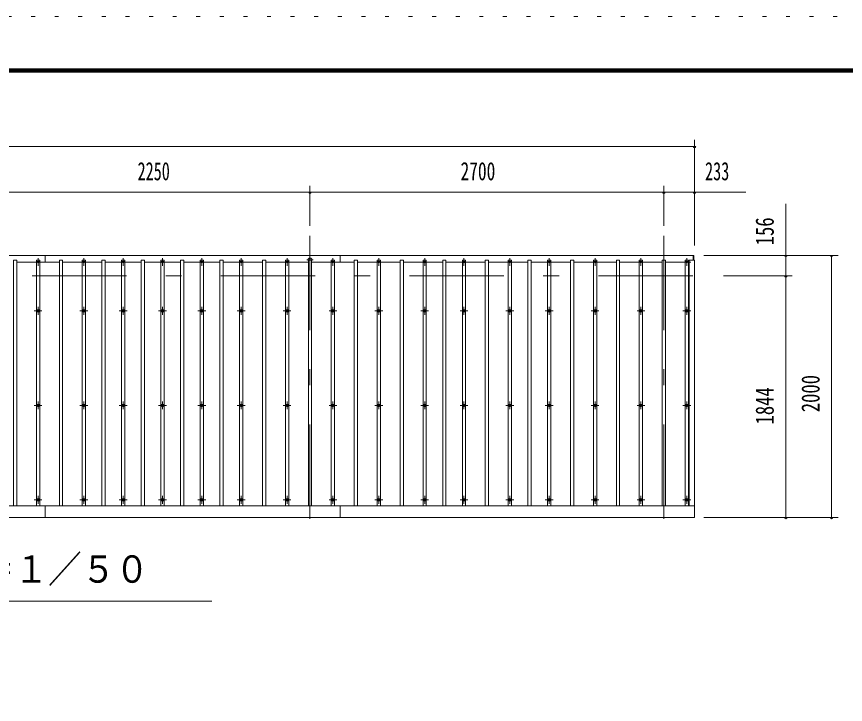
# Model space of a CAD drawing. Units: millimetres, scale not verified. Extents: x -27018 to 27029, y -10500 to 10500.
# Drawn here: x 4418 to 10742, y 5250 to 10500 of the extents above; entities that cross this region are included whole.
import ezdxf
from ezdxf.enums import TextEntityAlignment as Align

# ---------------------------------------------------------------- set-up
doc = ezdxf.new("R2010")
doc.units = ezdxf.units.MM
doc.header["$LTSCALE"] = 60
doc.linetypes.add('USER3', pattern=[24, 12, -5, 2, -5])
doc.linetypes.add('USER4', pattern=[3, 0.5, -2.5])
for name, color, linetype, lineweight in [('0-2_1-05BOLD', 7, 'Continuous', 18), ('0-3_1-25CENTER', 3, 'USER3', 18), ('0-4_1-45THIN', 4, 'Continuous', 18), ('0-5_1-55DIM', 3, 'Continuous', 18), ('0-C_F-F1PAPER', 5, 'Continuous', 18), ('0-D_F-E_J_ADD', 5, 'USER4', 18)]:
    doc.layers.add(name, color=color, linetype=linetype, lineweight=lineweight)
doc.styles.add('ＭＳ ゴシック', font='')
doc.styles.get('ＭＳ ゴシック').set_extended_font_data('MS Gothic')

msp = doc.modelspace()

# ---------------------------------------------------------------- linework, layer by layer
at = {"layer": '0-2_1-05BOLD'}
for p, q in [((4636.49, 8677.67), (4636.49, 8626.18)), ((6886.49, 8626.18), (6886.49, 8677.67)), ((9579.49, 8677.67), (9579.49, 8641.19)), ((9589.49, 6765.11), (-1076.52, 6765.11)), ((4636.49, 6765.11), (4636.49, 6677.67)), ((6886.49, 6677.67), (6886.49, 6765.11))]:
    msp.add_line(p, q, dxfattribs=at)
for points in [[(9584.48, 8641.19), (9584.48, 8677.67), (-1071.51, 8677.67), (-1071.51, 8641.19)], [(-1076.52, 8641.19), (-1076.52, 6677.67), (9589.49, 6677.67), (9589.49, 8641.19), (9549.48, 8641.19), (9549.48, 6765.11)]]:
    msp.add_lwpolyline(points, dxfattribs=at)
for centre in [(4581.49, 8254.17), (4931.49, 8254.17), (5231.49, 8254.17), (5531.49, 8254.17), (5831.49, 8254.17), (6131.49, 8254.17), (6481.49, 8254.17), (6831.48, 8254.17), (7181.49, 8254.17), (7531.49, 8254.17), (7831.49, 8254.17), (8181.49, 8254.17), (8481.49, 8254.17), (8831.49, 8254.17), (9181.49, 8254.17), (9531.49, 8254.17), (4581.49, 7532.51), (4931.49, 7532.51), (5231.49, 7532.51), (5531.49, 7532.51), (5831.49, 7532.51), (6131.49, 7532.51), (6481.49, 7532.51), (6831.48, 7532.51), (7181.49, 7532.51), (7531.49, 7532.51), (7831.49, 7532.51), (8181.49, 7532.51), (8481.49, 7532.51), (8831.49, 7532.51), (9181.49, 7532.51), (9531.49, 7532.51), (4581.49, 6810.85), (4931.49, 6810.85), (5231.49, 6810.85), (5531.49, 6810.85), (5831.49, 6810.85), (6131.49, 6810.85), (6481.49, 6810.85), (6831.48, 6810.85), (7181.49, 6810.85), (7531.49, 6810.85), (7831.49, 6810.85), (8181.49, 6810.85), (8481.49, 6810.85), (8831.49, 6810.85), (9181.49, 6810.85), (9531.49, 6810.85)]:
    msp.add_circle(centre, 10, dxfattribs=at)
for centre, radius, start, end in [((4581.49, 8616.22), 14.5, 46.39838, 133.60162), ((4581.49, 8637.22), 14.5, 226.3961, 313.6039), ((4931.49, 8616.22), 14.5, 46.39838, 133.60162), ((4931.49, 8637.22), 14.5, 226.3961, 313.6039), ((5231.49, 8616.22), 14.5, 46.39838, 133.60162), ((5231.49, 8637.22), 14.5, 226.3961, 313.6039), ((5531.49, 8616.22), 14.5, 46.39838, 133.60162), ((5531.49, 8637.22), 14.5, 226.3961, 313.6039), ((5831.49, 8616.22), 14.5, 46.39838, 133.60162), ((5831.49, 8637.22), 14.5, 226.3961, 313.6039), ((6131.49, 8616.22), 14.5, 46.39838, 133.60162), ((6131.49, 8637.22), 14.5, 226.3961, 313.6039), ((6481.49, 8616.22), 14.5, 46.39838, 133.60162), ((6481.49, 8637.22), 14.5, 226.3961, 313.6039), ((6656.49, 8642.67), 15, 326.44154, 213.55197), ((6831.48, 8616.22), 14.5, 46.39838, 133.60162), ((6831.48, 8637.22), 14.5, 226.3961, 313.6039), ((7181.49, 8616.22), 14.5, 46.39838, 133.60162), ((7181.49, 8637.22), 14.5, 226.3961, 313.6039), ((7531.49, 8616.22), 14.5, 46.39838, 133.60162), ((7531.49, 8637.22), 14.5, 226.3961, 313.6039), ((7831.49, 8616.22), 14.5, 46.39838, 133.60162), ((7831.49, 8637.22), 14.5, 226.3961, 313.6039), ((8181.49, 8616.22), 14.5, 46.39838, 133.60162), ((8181.49, 8637.22), 14.5, 226.3961, 313.6039), ((8481.49, 8616.22), 14.5, 46.39838, 133.60162), ((8481.49, 8637.22), 14.5, 226.3961, 313.6039), ((8831.49, 8616.22), 14.5, 46.39838, 133.60162), ((8831.49, 8637.22), 14.5, 226.3961, 313.6039), ((9181.49, 8616.22), 14.5, 46.39838, 133.60162), ((9181.49, 8637.22), 14.5, 226.3961, 313.6039), ((9531.49, 8616.22), 14.5, 46.39838, 133.60162), ((9531.49, 8637.22), 14.5, 226.3961, 313.6039)]:
    msp.add_arc(centre, radius, start, end, dxfattribs=at)
at = {"layer": '0-3_1-25CENTER'}
for p, q in [((6656.49, 8827.67), (6656.49, 6537.67)), ((9356.49, 8827.67), (9356.49, 6537.67)), ((4611.49, 8626.72), (4551.49, 8626.72)), ((4581.49, 8596.72), (4581.49, 8656.72)), ((4961.49, 8626.72), (4901.49, 8626.72)), ((4931.49, 8656.72), (4931.49, 8596.72)), ((5261.49, 8626.72), (5201.49, 8626.72)), ((5231.49, 8596.72), (5231.49, 8656.72)), ((5561.49, 8626.72), (5501.49, 8626.72)), ((5531.49, 8656.72), (5531.49, 8596.72)), ((5861.49, 8626.72), (5801.48, 8626.72)), ((5831.49, 8656.72), (5831.49, 8596.72)), ((6161.49, 8626.72), (6101.49, 8626.72)), ((6131.49, 8656.72), (6131.49, 8596.72)), ((6511.49, 8626.72), (6451.49, 8626.72)), ((6481.49, 8656.72), (6481.49, 8596.72)), ((6681.49, 8642.67), (6631.49, 8642.67)), ((6861.49, 8626.72), (6801.49, 8626.72)), ((6831.48, 8656.72), (6831.48, 8596.72)), ((7151.49, 8626.72), (7211.49, 8626.72)), ((7181.49, 8596.72), (7181.49, 8656.72)), ((7561.49, 8626.72), (7501.49, 8626.72)), ((7531.49, 8656.72), (7531.49, 8596.72)), ((7801.49, 8626.72), (7861.49, 8626.72)), ((7831.49, 8596.72), (7831.49, 8656.72)), ((8211.49, 8626.72), (8151.49, 8626.72)), ((8181.49, 8656.72), (8181.49, 8596.72)), ((8511.49, 8626.72), (8451.49, 8626.72)), ((8481.49, 8596.72), (8481.49, 8656.72)), ((8861.49, 8626.72), (8801.49, 8626.72)), ((8831.49, 8656.72), (8831.49, 8596.72)), ((9211.49, 8626.72), (9151.49, 8626.72)), ((9181.49, 8656.72), (9181.49, 8596.72)), ((9561.49, 8626.72), (9501.49, 8626.72)), ((9531.49, 8596.72), (9531.49, 8656.72)), ((-1223.51, 8521.68), (9736.49, 8521.68)), ((4551.49, 8254.17), (4611.49, 8254.17)), ((4581.49, 8284.17), (4581.49, 8224.17)), ((4901.49, 8254.17), (4961.49, 8254.17)), ((4931.49, 8284.17), (4931.49, 8224.17)), ((5201.49, 8254.17), (5261.49, 8254.17)), ((5231.49, 8284.17), (5231.49, 8224.17)), ((5501.49, 8254.17), (5561.49, 8254.17)), ((5531.49, 8284.17), (5531.49, 8224.17)), ((5801.48, 8254.17), (5861.49, 8254.17)), ((5831.49, 8284.17), (5831.49, 8224.17)), ((6101.49, 8254.17), (6161.49, 8254.17)), ((6131.49, 8284.17), (6131.49, 8224.17)), ((6451.49, 8254.17), (6511.49, 8254.17)), ((6481.49, 8284.17), (6481.49, 8224.17)), ((6801.49, 8254.17), (6861.49, 8254.17)), ((6831.48, 8224.17), (6831.48, 8284.17)), ((7151.49, 8254.17), (7211.49, 8254.17)), ((7181.49, 8284.17), (7181.49, 8224.17)), ((7501.49, 8254.17), (7561.49, 8254.17)), ((7531.49, 8284.17), (7531.49, 8224.17)), ((7801.49, 8254.17), (7861.49, 8254.17)), ((7831.49, 8284.17), (7831.49, 8224.17)), ((8151.49, 8254.17), (8211.49, 8254.17)), ((8181.49, 8224.17), (8181.49, 8284.17)), ((8451.49, 8254.17), (8511.49, 8254.17)), ((8481.49, 8284.17), (8481.49, 8224.17)), ((8801.49, 8254.17), (8861.49, 8254.17)), ((8831.49, 8224.17), (8831.49, 8284.17)), ((9151.49, 8254.17), (9211.49, 8254.17)), ((9181.49, 8284.17), (9181.49, 8224.17)), ((9501.49, 8254.17), (9561.49, 8254.17)), ((9531.49, 8284.17), (9531.49, 8224.17)), ((4611.49, 7532.51), (4551.49, 7532.51)), ((4581.49, 7502.51), (4581.49, 7562.51)), ((4901.49, 7532.51), (4961.49, 7532.51)), ((4931.49, 7562.51), (4931.49, 7502.51)), ((5261.49, 7532.51), (5201.49, 7532.51)), ((5231.49, 7502.51), (5231.49, 7562.51)), ((5501.49, 7532.51), (5561.49, 7532.51)), ((5531.49, 7562.51), (5531.49, 7502.51)), ((5801.48, 7532.51), (5861.49, 7532.51)), ((5831.49, 7562.51), (5831.49, 7502.51)), ((6101.49, 7532.51), (6161.49, 7532.51)), ((6131.49, 7562.51), (6131.49, 7502.51)), ((6451.49, 7532.51), (6511.49, 7532.51)), ((6481.49, 7562.51), (6481.49, 7502.51)), ((6801.49, 7532.51), (6861.49, 7532.51)), ((6831.48, 7502.51), (6831.48, 7562.51)), ((7151.49, 7532.51), (7211.49, 7532.51)), ((7181.49, 7562.51), (7181.49, 7502.51)), ((7561.49, 7532.51), (7501.49, 7532.51)), ((7531.49, 7502.51), (7531.49, 7562.51)), ((7801.49, 7532.51), (7861.49, 7532.51)), ((7831.49, 7562.51), (7831.49, 7502.51)), ((8151.49, 7532.51), (8211.49, 7532.51)), ((8181.49, 7502.51), (8181.49, 7562.51)), ((8451.49, 7532.51), (8511.49, 7532.51)), ((8481.49, 7562.51), (8481.49, 7502.51)), ((8801.49, 7532.51), (8861.49, 7532.51)), ((8831.49, 7502.51), (8831.49, 7562.51)), ((9151.49, 7532.51), (9211.49, 7532.51)), ((9181.49, 7562.51), (9181.49, 7502.51)), ((9501.49, 7532.51), (9561.49, 7532.51)), ((9531.49, 7562.51), (9531.49, 7502.51)), ((4581.49, 6780.85), (4581.49, 6840.85)), ((4931.49, 6840.85), (4931.49, 6780.85)), ((5231.49, 6780.85), (5231.49, 6840.85)), ((5531.49, 6840.85), (5531.49, 6780.85)), ((5831.49, 6840.85), (5831.49, 6780.85)), ((6131.49, 6840.85), (6131.49, 6780.85)), ((6481.49, 6840.85), (6481.49, 6780.85)), ((6831.48, 6840.85), (6831.48, 6780.85)), ((7181.49, 6780.85), (7181.49, 6840.85)), ((7531.49, 6840.85), (7531.49, 6780.85)), ((7831.49, 6780.85), (7831.49, 6840.85)), ((8181.49, 6840.85), (8181.49, 6780.85)), ((8481.49, 6780.85), (8481.49, 6840.85)), ((8831.49, 6840.85), (8831.49, 6780.85)), ((9181.49, 6840.85), (9181.49, 6780.85)), ((9531.49, 6840.85), (9531.49, 6780.85)), ((4611.49, 6810.85), (4551.49, 6810.85)), ((4961.49, 6810.85), (4901.49, 6810.85)), ((5261.49, 6810.85), (5201.49, 6810.85)), ((5561.49, 6810.85), (5501.49, 6810.85)), ((5861.49, 6810.85), (5801.48, 6810.85)), ((6161.49, 6810.85), (6101.49, 6810.85)), ((6511.49, 6810.85), (6451.49, 6810.85)), ((6861.49, 6810.85), (6801.49, 6810.85)), ((7151.49, 6810.85), (7211.49, 6810.85)), ((7561.49, 6810.85), (7501.49, 6810.85)), ((7801.49, 6810.85), (7861.49, 6810.85)), ((8211.49, 6810.85), (8151.49, 6810.85)), ((8511.49, 6810.85), (8451.49, 6810.85)), ((8861.49, 6810.85), (8801.49, 6810.85)), ((9211.49, 6810.85), (9151.49, 6810.85)), ((9561.49, 6810.85), (9501.49, 6810.85))]:
    msp.add_line(p, q, dxfattribs=at)
at = {"layer": '0-4_1-45THIN'}
for p, q in [((4418.99, 8641.19), (4418.99, 6765.11)), ((4568.98, 8626.18), (4418.99, 8626.18)), ((4593.99, 8641.19), (4593.99, 6765.11)), ((4743.99, 8626.18), (4593.99, 8626.18)), ((4768.99, 8641.19), (4768.99, 6765.11)), ((4918.99, 8626.18), (4768.99, 8626.18)), ((4943.99, 8641.19), (4943.99, 6765.11)), ((5068.99, 8626.18), (4943.99, 8626.18)), ((5093.99, 8641.19), (5093.99, 6765.11)), ((5218.99, 8626.18), (5093.99, 8626.18)), ((5243.99, 8641.19), (5243.99, 6765.11)), ((5368.99, 8626.18), (5243.99, 8626.18)), ((5393.99, 8641.19), (5393.99, 6765.11)), ((5518.99, 8626.18), (5393.99, 8626.18)), ((5543.99, 8641.19), (5543.99, 6765.11)), ((5668.99, 8626.18), (5543.99, 8626.18)), ((5693.99, 8641.19), (5693.99, 6765.11)), ((5818.99, 8626.18), (5693.99, 8626.18)), ((5843.99, 8641.19), (5843.99, 6765.11)), ((5968.99, 8626.18), (5843.99, 8626.18)), ((5993.99, 8641.19), (5993.99, 6765.11)), ((6118.99, 8626.18), (5993.99, 8626.18)), ((6143.99, 8641.19), (6143.99, 6765.11)), ((6293.99, 8626.18), (6143.99, 8626.18)), ((6318.99, 8641.19), (6318.99, 6765.11)), ((6468.99, 8626.18), (6318.99, 8626.18)), ((6493.99, 8641.19), (6493.99, 6765.11)), ((6643.99, 8626.18), (6493.99, 8626.18)), ((6818.99, 8626.18), (6668.99, 8626.18)), ((6993.99, 8626.18), (6843.99, 8626.18)), ((7168.99, 8626.18), (7018.99, 8626.18)), ((7343.99, 8626.18), (7193.99, 8626.18)), ((7518.99, 8626.18), (7368.99, 8626.18)), ((7668.98, 8626.18), (7543.99, 8626.18)), ((7818.99, 8626.18), (7693.99, 8626.18)), ((7993.99, 8626.18), (7843.99, 8626.18)), ((8168.99, 8626.18), (8018.99, 8626.18)), ((8318.99, 8626.18), (8193.99, 8626.18)), ((8468.99, 8626.18), (8343.99, 8626.18)), ((8643.99, 8626.18), (8493.99, 8626.18)), ((8818.99, 8626.18), (8668.99, 8626.18)), ((8993.99, 8626.18), (8843.99, 8626.18)), ((9168.99, 8626.18), (9018.99, 8626.18)), ((9343.99, 8626.18), (9193.99, 8626.18)), ((9518.99, 8626.18), (9368.99, 8626.18)), ((9543.99, 8626.18), (9549.48, 8626.18))]:
    msp.add_line(p, q, dxfattribs=at)
for points in [[(4393.99, 6765.11), (4393.99, 8641.19), (4418.99, 8641.19)], [(4568.99, 6765.11), (4568.99, 8641.19), (4593.99, 8641.19)], [(4743.99, 6765.11), (4743.99, 8641.19), (4768.99, 8641.19)], [(4918.99, 6765.11), (4918.99, 8641.19), (4943.99, 8641.19)], [(5068.99, 6765.11), (5068.99, 8641.19), (5093.99, 8641.19)], [(5218.99, 6765.11), (5218.99, 8641.19), (5243.99, 8641.19)], [(5368.99, 6765.11), (5368.99, 8641.19), (5393.99, 8641.19)], [(5518.99, 6765.11), (5518.99, 8641.19), (5543.99, 8641.19)], [(5668.99, 6765.11), (5668.99, 8641.19), (5693.99, 8641.19)], [(5818.99, 6765.11), (5818.99, 8641.19), (5843.99, 8641.19)], [(5968.99, 6765.11), (5968.99, 8641.19), (5993.99, 8641.19)], [(6118.99, 6765.11), (6118.99, 8641.19), (6143.99, 8641.19)], [(6293.99, 6765.11), (6293.99, 8641.19), (6318.99, 8641.19)], [(6468.99, 6765.11), (6468.99, 8641.19), (6493.99, 8641.19)], [(6643.99, 6765.11), (6643.99, 8641.19), (6668.99, 8641.19), (6668.99, 6765.11)], [(6818.99, 6765.11), (6818.99, 8641.19), (6843.99, 8641.19), (6843.99, 6765.11)], [(6993.99, 6765.11), (6993.99, 8641.19), (7018.99, 8641.19), (7018.99, 6765.11)], [(7168.99, 6765.11), (7168.99, 8641.19), (7193.99, 8641.19), (7193.99, 6765.11)], [(7343.99, 6765.11), (7343.99, 8641.19), (7368.99, 8641.19), (7368.99, 6765.11)], [(7518.99, 6765.11), (7518.99, 8641.19), (7543.99, 8641.19), (7543.99, 6765.11)], [(7668.98, 6765.11), (7668.98, 8641.19), (7693.99, 8641.19), (7693.99, 6765.11)], [(7818.99, 6765.11), (7818.99, 8641.19), (7843.99, 8641.19), (7843.99, 6765.11)], [(7993.99, 6765.11), (7993.99, 8641.19), (8018.99, 8641.19), (8018.99, 6765.11)], [(8168.99, 6765.11), (8168.99, 8641.19), (8193.99, 8641.19), (8193.99, 6765.11)], [(8318.99, 6765.11), (8318.99, 8641.19), (8343.99, 8641.19), (8343.99, 6765.11)], [(8468.99, 6765.11), (8468.99, 8641.19), (8493.99, 8641.19), (8493.99, 6765.11)], [(8643.99, 6765.11), (8643.99, 8641.19), (8668.99, 8641.19), (8668.99, 6765.11)], [(8818.99, 6765.11), (8818.99, 8641.19), (8843.99, 8641.19), (8843.99, 6765.11)], [(8993.99, 6765.11), (8993.99, 8641.19), (9018.99, 8641.19), (9018.99, 6765.11)], [(9168.99, 6765.11), (9168.99, 8641.19), (9193.99, 8641.19), (9193.99, 6765.11)], [(9343.99, 6765.11), (9343.99, 8641.19), (9368.99, 8641.19), (9368.99, 6765.11)], [(9518.99, 6765.11), (9518.99, 8641.19), (9543.99, 8641.19), (9543.99, 6765.11)]]:
    msp.add_lwpolyline(points, dxfattribs=at)
at = {"layer": '0-5_1-55DIM'}
for p, q in [((9589.48, 9558.67), (9589.48, 8752.68)), ((-1076.51, 9508.67), (9589.48, 9508.67)), ((9599.48, 9508.67), (9579.48, 9508.67)), ((6656.48, 9208.67), (6656.48, 8902.68)), ((9356.49, 8902.68), (9356.49, 9208.67)), ((9981.98, 9158.67), (-1469.01, 9158.67)), ((6666.48, 9158.67), (6646.48, 9158.67)), ((9366.49, 9158.67), (9346.49, 9158.67)), ((9599.48, 9158.67), (9579.48, 9158.67)), ((10286.48, 6677.67), (10286.48, 9070.17)), ((9661.49, 8677.67), (10686.49, 8677.67)), ((10296.48, 8677.67), (10276.48, 8677.67)), ((10286.48, 8521.68), (10286.48, 8677.67)), ((10646.48, 8677.67), (10626.48, 8677.67)), ((10636.48, 6677.67), (10636.48, 8677.67)), ((10636.48, 8677.67), (10636.48, 6677.67)), ((9811.49, 8521.68), (10336.48, 8521.68)), ((10296.48, 8521.67), (10276.48, 8521.67)), ((10286.48, 6677.67), (10286.48, 8521.68)), ((10686.49, 6677.67), (9661.49, 6677.67)), ((10296.48, 6677.67), (10276.48, 6677.67)), ((10646.48, 6677.67), (10626.48, 6677.67)), ((5906.49, 6037.67), (2606.49, 6037.67))]:
    msp.add_line(p, q, dxfattribs=at)
for centre in [(9589.48, 9508.67), (6656.48, 9158.67), (9356.49, 9158.67), (9589.48, 9158.67), (10286.48, 8677.67), (10636.48, 8677.67), (10286.48, 8521.67), (10286.48, 6677.67), (10636.48, 6677.67)]:
    msp.add_arc(centre, 10, 180, 0, dxfattribs=at)
at = {"layer": '0-C_F-F1PAPER'}
for points in [[(26528.82, -10000), (26528.82, 10100), (-2171.18, 10100), (-2171.18, -10000)], [(26526.32, -9997.5), (26526.32, 10097.5), (-2168.68, 10097.5), (-2168.68, -9997.5)], [(26523.82, -9995), (-2166.18, -9995), (-2166.18, 10095), (26523.82, 10095)], [(26521.32, -9992.5), (26521.32, 10092.5), (-2163.68, 10092.5), (-2163.68, -9992.5)], [(26518.82, -9990), (-2161.18, -9990), (-2161.18, 10090), (26518.82, 10090)], [(26516.32, -9987.5), (26516.32, 10087.5), (-2158.68, 10087.5), (-2158.68, -9987.5)], [(26513.82, -9985), (-2156.18, -9985), (-2156.18, 10085), (26513.82, 10085)], [(26511.32, -9982.5), (26511.32, 10082.5), (-2153.68, 10082.5), (-2153.68, -9982.5)], [(26508.82, -9980), (26508.82, 10080), (-2151.18, 10080), (-2151.18, -9980)], [(26506.32, -9977.5), (26506.32, 10077.5), (-2148.68, 10077.5), (-2148.68, -9977.5)], [(26503.82, -9975), (-2146.18, -9975), (-2146.18, 10075), (26503.82, 10075)]]:
    msp.add_lwpolyline(points, close=True, dxfattribs=at)
at = {"layer": '0-D_F-E_J_ADD'}
msp.add_lwpolyline([(27028.82, -10500), (-2671.18, -10500), (-2671.18, 10500), (27028.82, 10500)], close=True, dxfattribs=at)

# ---------------------------------------------------------------- texts
at = {"layer": '0-5_1-55DIM', "color": 7, "style": 'ＭＳ ゴシック'}
for s, height, width, p in [('2250', 139.3, 0.65, (5340.76, 9208.67)), ('2700', 139.3, 0.7, (7805.15, 9208.67)), ('233', 139.3, 0.65, (9670.77, 9208.67)), ('屋根伏図\u3000Ｓ＝１／５０', 208.9, 0.9, (2606.49, 6116.17))]:
    msp.add_text(s, height=height, dxfattribs=dict(at, width=width)).set_placement(p, align=Align.BOTTOM_LEFT)
at = {"layer": '0-5_1-55DIM', "color": 7, "style": 'ＭＳ ゴシック', "width": 0.75}
for s, p in [('156', (10236.48, 8754.18)), ('2000', (10586.48, 7480.15)), ('1844', (10236.48, 7386.62))]:
    msp.add_text(s, height=139.3, rotation=90, dxfattribs=at).set_placement(p, align=Align.BOTTOM_LEFT)

doc.saveas('drawing.dxf')
